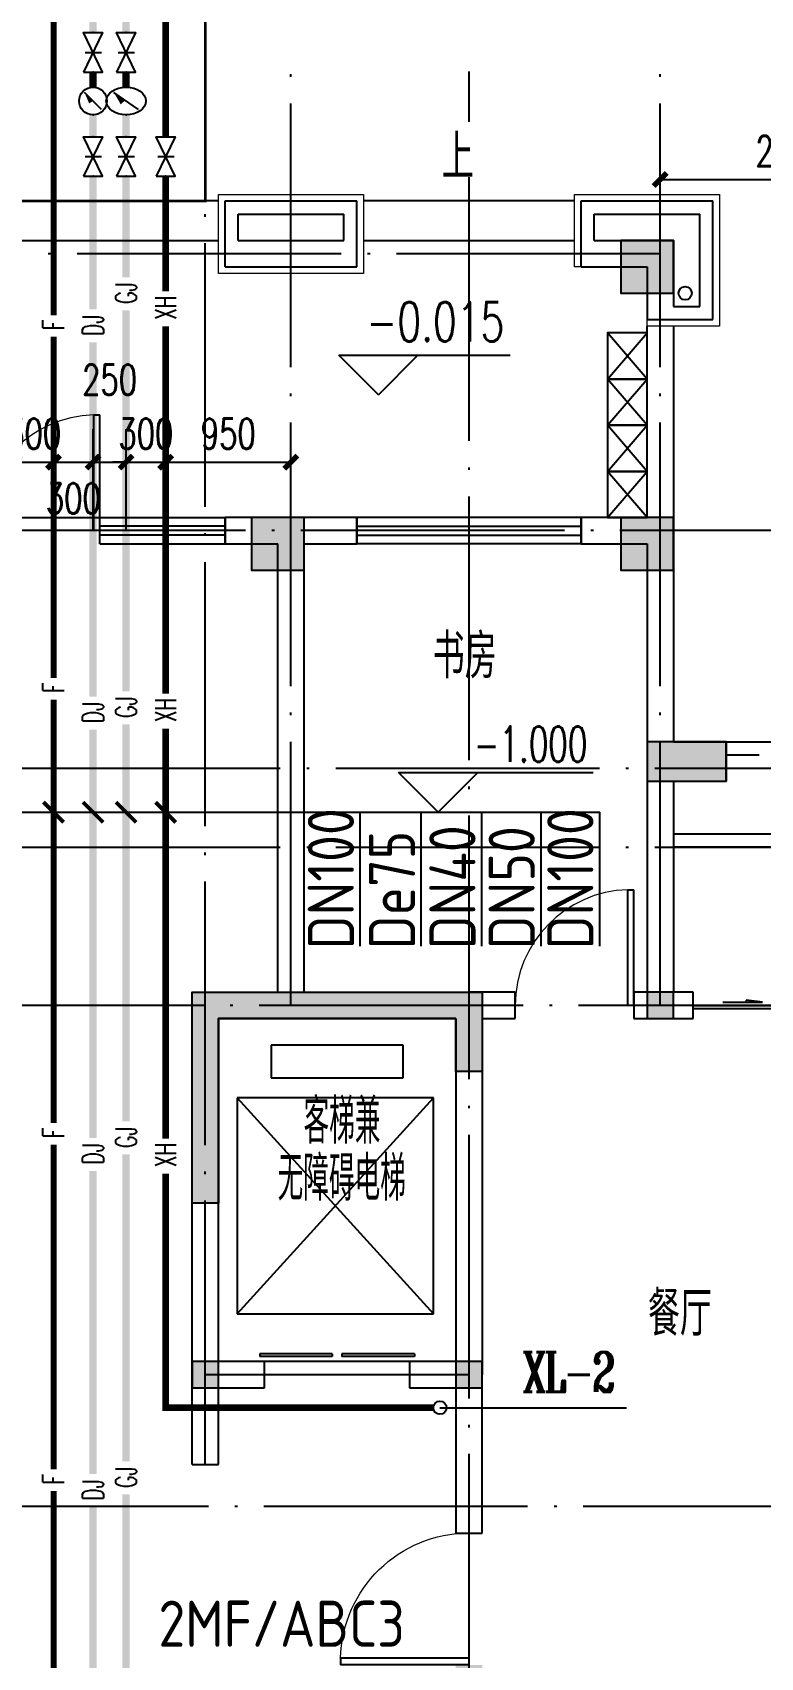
# Model space of a CAD drawing. Extents: x -287580 to -53108, y -522338 to -82629.
# Drawn here: x -242368 to -236849, y -339459 to -327138 of the extents above; entities that cross this region are included whole.
import ezdxf

# ---------------------------------------------------------------- set-up
doc = ezdxf.new("R2010")
doc.units = 0
doc.header["$LTSCALE"] = 1000
doc.header["$MEASUREMENT"] = 0
doc.linetypes.add('DASH', pattern=[0.35, 0.25, -0.1])
doc.linetypes.add('DOTE', pattern=[2.42, 2, -0.2, 0.02, -0.2])
for name, color, linetype in [('AXIS', 3, 'Continuous'), ('DIM_ELEV', 3, 'Continuous'), ('DIM_SYMB', 99, 'Continuous'), ('DIM_消防', 3, 'Continuous'), ('DOTE', 99, 'Continuous'), ('J家具', 42, 'Continuous'), ('kan', 146, 'Continuous'), ('PIPE-废水', 31, 'Continuous'), ('PIPE-消防', 1, 'Continuous'), ('PIPE-给水', 3, 'Continuous'), ('PUB_TEXT', 7, 'Continuous'), ('RAIL', 163, 'Continuous'), ('STAIR', 99, 'Continuous'), ('TEXT_废水', 4, 'Continuous'), ('TEXT_消防', 4, 'Continuous'), ('TEXT_给水', 4, 'Continuous'), ('TWT_DIM', 3, 'Continuous'), ('TWT_ELEV', 3, 'Continuous'), ('TWT_TEXT', 7, 'Continuous'), ('VALVE_给水', 7, 'Continuous'), ('VPIPE-消防', 1, 'Continuous'), ('WALL', 9, 'Continuous'), ('WINDOW', 99, 'Continuous'), ('填充', 8, 'Continuous'), ('给排水标注', 4, 'Continuous'), ('表格', 157, 'Continuous')]:
    doc.layers.add(name, color=color, linetype=linetype)
doc.layers.add('投影线', color=150, linetype='Continuous', lineweight=18)
doc.styles.add('_TCH_DIM', font='SIMPLEX', dxfattribs={"bigfont": 'GBCBIG'})
doc.styles.add('_TCH_DIM_T3', font='SIMPLEX', dxfattribs={"width": 0.705882, "bigfont": 'GBCBIG'})
doc.styles.add('_TWT_DIM_ELE', font='SIMPLEX', dxfattribs={"width": 0.8, "height": 2.7, "bigfont": 'HZTXT'})
doc.styles.add('_TWT_PIPETEXT', font='SIMPLEX', dxfattribs={"width": 0.8, "height": 1.6, "bigfont": 'HZTXT'})
doc.styles.add('_TWT_SERIAL', font='COMPLEX', dxfattribs={"width": 0.8, "height": 3, "bigfont": 'HZTXT'})
doc.styles.add('hnurban', font='gbenor.shx', dxfattribs={"width": 0.8, "bigfont": 'gbcbig.shx'})
doc.styles.get("Standard").update_dxf_attribs({"font": 'gbenor.shx', "bigfont": 'gbcbig.shx'})
doc.dimstyles.new('_TCH_ARCH&&100', dxfattribs={"dimtxt": 297.5, "dimasz": 100, "dimexe": 250, "dimexo": 300, "dimgap": 100, "dimtad": 1, "dimdec": 0, "dimzin": 0, "dimdsep": 46, "dimtxsty": '_TCH_DIM_T3', "dimblk": 'ARCHTICK', "dimcen": 0.09, "dimclrt": 7, "dimazin": 2, "dimtfac": 1, "dimtdec": 0, "dimtix": 1, "dimtmove": 2, "dimatfit": 3, "dimfxl": 0, "dimtolj": 1, "dimtzin": 0, "dimarcsym": 0})
doc.dimstyles.new('_TWT_ARCH&&100', dxfattribs={"dimtxt": 229.5, "dimasz": 100, "dimexe": 250, "dimexo": 300, "dimgap": 100, "dimtad": 1, "dimdec": 0, "dimzin": 0, "dimdsep": 46, "dimtxsty": '_TCH_DIM_T3', "dimblk": 'ARCHTICK', "dimcen": 0.09, "dimclrd": 4, "dimclre": 4, "dimclrt": 4, "dimazin": 2, "dimtfac": 1, "dimtdec": 0, "dimtix": 1, "dimtmove": 2, "dimatfit": 3, "dimfxl": 0, "dimtolj": 1, "dimtzin": 0, "dimarcsym": 0})

# ---------------------------------------------------------------- blocks, each defined once
blk = doc.blocks.new('afdafdfdaf')
at = {"color": 4}
for points in [[(487333, 21789), (487033, 21439)], [(487033, 21789), (487333, 21439)]]:
    blk.add_lwpolyline(points, dxfattribs=at)
blk.add_lwpolyline([(487333, 21789), (487033, 21789), (487033, 21439), (487333, 21439)], close=True, dxfattribs=at)
blk = doc.blocks.new('A$C38123D1C')
at = {"layer": '填充'}
for points in [[(10700, 14500), (11300, 14500), (11300, 14200), (10700, 14200)], [(11100, 12600), (11300, 12600), (11300, 12400), (11100, 12400)], [(12550, 9800), (12750, 9800), (12750, 9600), (12550, 9600)], [(14550, 9800), (14750, 9800), (14750, 9600), (14550, 9600)]]:
    blk.add_hatch(color=256, dxfattribs=at).paths.add_polyline_path(points)
at = {"color": 6}
for points in [[(10700, 14500), (11300, 14500), (11300, 14200), (10700, 14200)], [(11100, 12600), (11300, 12600), (11300, 12400), (11100, 12400)], [(12550, 9800), (12750, 9800), (12750, 9600), (12550, 9600)], [(14550, 9800), (14750, 9800), (14750, 9600), (14550, 9600)]]:
    blk.add_lwpolyline(points, close=True, dxfattribs=at)
blk = doc.blocks.new('A$C21740D1F')
at = {"layer": '填充'}
h = blk.add_hatch(color=256, dxfattribs=at)
h.dxf.hatch_style = 1
h.paths.add_polyline_path([(48600, 16200), (48600, 15800), (49000, 15800), (49000, 16200)])
h.paths.add_polyline_path([(41200, 16200), (41200, 15800), (41600, 15800), (41600, 16200)])
h.paths.add_polyline_path([(18900, 15800), (18900, 16200), (18500, 16200), (18500, 15800)])
h.paths.add_polyline_path([(11500, 15800), (11500, 16200), (11100, 16200), (11100, 15800)])
h.paths.add_polyline_path([(57500, 3700), (57500, 3300), (57900, 3300), (57900, 3700)])
h.paths.add_polyline_path([(48600, 14100), (48600, 13700), (49000, 13700), (49000, 14100)])
h.paths.add_polyline_path([(44000, 14100), (44000, 13700), (44400, 13700), (44400, 14100)])
h.paths.add_polyline_path([(41200, 14100), (41200, 13700), (41600, 13700), (41600, 14100)])
h.paths.add_polyline_path([(32300, 3700), (32300, 3300), (32700, 3300), (32700, 3700)])
h.paths.add_polyline_path([(27800, 3300), (27800, 3700), (27400, 3700), (27400, 3300)])
h.paths.add_polyline_path([(18900, 13700), (18900, 14100), (18500, 14100), (18500, 13700)])
h.paths.add_polyline_path([(16100, 13700), (16100, 14100), (15700, 14100), (15700, 13700)])
h.paths.add_polyline_path([(11500, 13700), (11500, 14100), (11100, 14100), (11100, 13700)])
h.paths.add_polyline_path([(2600, 3300), (2600, 3700), (2200, 3700), (2200, 3300)])
h.paths.add_polyline_path([(47550, 10300), (47550, 8200), (47350, 8200), (47350, 10500), (47900, 10500), (47900, 10300)])
h.paths.add_polyline_path([(12750, 10500), (12750, 8200), (12550, 8200), (12550, 10300), (12200, 10300), (12200, 10500)])
h.paths.add_polyline_path([(7800, 0), (7300, 0), (7300, 2500), (7500, 2500), (7500, 200), (7800, 200)])
h.paths.add_polyline_path([(22700, 0), (22200, 0), (22200, 200), (22500, 200), (22500, 2500), (22700, 2500)])
h.paths.add_polyline_path([(37900, 0), (37400, 0), (37400, 2500), (37600, 2500), (37600, 200), (37900, 200)])
h.paths.add_polyline_path([(52800, 0), (52300, 0), (52300, 200), (52600, 200), (52600, 2500), (52800, 2500)])
h.paths.add_polyline_path([(56200, 0), (55550, 0), (55550, 200), (56000, 200), (56000, 2100), (56200, 2100)])
h.paths.add_polyline_path([(34650, 0), (34000, 0), (34000, 2100), (34200, 2100), (34200, 200), (34650, 200)])
h.paths.add_polyline_path([(26100, 0), (25450, 0), (25450, 200), (25900, 200), (25900, 2100), (26100, 2100)])
h.paths.add_polyline_path([(4550, 0), (3900, 0), (3900, 2100), (4100, 2100), (4100, 200), (4550, 200)])
h.paths.add_polyline_path([(500, 6500), (200, 6500), (200, 5000), (0, 5000), (0, 6700), (500, 6700)])
h.paths.add_polyline_path([(59900, 6500), (59600, 6500), (59600, 6700), (60100, 6700), (60100, 5000), (59900, 5000)])
h.paths.add_polyline_path([(60100, 1695), (60100, 0), (59400, 0), (59400, 200), (59900, 200), (59900, 1695)])
h.paths.add_polyline_path([(52800, 9800), (52800, 6700), (53350, 6700), (53350, 6500), (52600, 6500), (52600, 9800), (52600, 10300), (52300, 10300), (52300, 10500), (52800, 10500), (52800, 10000), (53150, 10000), (53150, 9800)])
h.paths.add_polyline_path([(37600, 10300), (37600, 9800), (37600, 6500), (36850, 6500), (36850, 6700), (37400, 6700), (37400, 9800), (37050, 9800), (37050, 10000), (37400, 10000), (37400, 10500), (37900, 10500), (37900, 10300)])
h.paths.add_polyline_path([(22700, 10500), (22700, 10000), (23050, 10000), (23050, 9800), (22700, 9800), (22700, 6700), (23250, 6700), (23250, 6500), (22500, 6500), (22500, 9800), (22500, 10300), (22200, 10300), (22200, 10500)])
h.paths.add_polyline_path([(7500, 9800), (7500, 6500), (6750, 6500), (6750, 6700), (7300, 6700), (7300, 9800), (6950, 9800), (6950, 10000), (7300, 10000), (7300, 10500), (7800, 10500), (7800, 10300), (7500, 10300)])
h.paths.add_polyline_path([(17250, 10300), (15450, 10300), (15450, 8900), (15250, 8900), (15250, 10500), (17450, 10500), (17450, 9900), (17250, 9900)])
h.paths.add_polyline_path([(42850, 10300), (42850, 9900), (42650, 9900), (42650, 10500), (44850, 10500), (44850, 8900), (44650, 8900), (44650, 10300)])
h.paths.add_polyline_path([(30000, 1800), (30000, 0), (29500, 0), (29500, 200), (29800, 200), (29800, 1800)])
h.paths.add_polyline_path([(30700, 6500), (30300, 6500), (30300, 4900), (30100, 4900), (30100, 6700), (30700, 6700)])
h.paths.add_polyline_path([(29800, 6500), (29400, 6500), (29400, 6700), (30000, 6700), (30000, 4900), (29800, 4900)])
h.paths.add_polyline_path([(30600, 0), (30100, 0), (30100, 1800), (30300, 1800), (30300, 200), (30600, 200)])
h.paths.add_polyline_path([(42100, 1900), (42100, 1000), (42600, 1000), (42600, 800), (42100, 800), (42100, 0), (41500, 0), (41500, 200), (41900, 200), (41900, 1000), (41900, 1900)])
h.paths.add_polyline_path([(48300, 1900), (48300, 1000), (48300, 200), (48700, 200), (48700, 0), (48100, 0), (48100, 800), (47600, 800), (47600, 1000), (48100, 1000), (48100, 1900)])
h.paths.add_polyline_path([(42850, 5400), (42850, 5100), (43500, 5100), (43500, 4100), (43300, 4100), (43300, 4900), (42650, 4900), (42100, 4900), (42100, 4800), (41900, 4800), (41900, 5100), (42650, 5100), (42650, 5400)])
h.paths.add_polyline_path([(47550, 5400), (47550, 5100), (48300, 5100), (48300, 4800), (48100, 4800), (48100, 4900), (47550, 4900), (46900, 4900), (46900, 4100), (46700, 4100), (46700, 5100), (47350, 5100), (47350, 5400)])
h.paths.add_polyline_path([(32950, 9800), (32500, 9800), (32500, 6700), (32900, 6700), (32900, 6500), (32300, 6500), (32300, 10000), (32950, 10000)])
h.paths.add_polyline_path([(57900, 10000), (57900, 6500), (57300, 6500), (57300, 6700), (57700, 6700), (57700, 9800), (57250, 9800), (57250, 10000)])
h.paths.add_polyline_path([(700, 0), (0, 0), (0, 1695), (200, 1695), (200, 200), (700, 200)])
h.paths.add_polyline_path([(18200, 1900), (18200, 1000), (18200, 200), (18600, 200), (18600, 0), (18000, 0), (18000, 800), (17500, 800), (17500, 1000), (18000, 1000), (18000, 1900)])
h.paths.add_polyline_path([(12000, 1900), (12000, 1000), (12500, 1000), (12500, 800), (12000, 800), (12000, 0), (11400, 0), (11400, 200), (11800, 200), (11800, 1000), (11800, 1900)])
h.paths.add_polyline_path([(17450, 5400), (17450, 5100), (18200, 5100), (18200, 4800), (18000, 4800), (18000, 4900), (17450, 4900), (16800, 4900), (16800, 4100), (16600, 4100), (16600, 5100), (17250, 5100), (17250, 5400)])
h.paths.add_polyline_path([(12750, 5400), (12750, 5100), (13400, 5100), (13400, 4100), (13200, 4100), (13200, 4900), (12550, 4900), (12000, 4900), (12000, 4800), (11800, 4800), (11800, 5100), (12550, 5100), (12550, 5400)])
h.paths.add_polyline_path([(27600, 9800), (27150, 9800), (27150, 10000), (27800, 10000), (27800, 6500), (27200, 6500), (27200, 6700), (27600, 6700)])
h.paths.add_polyline_path([(2400, 9800), (2400, 6700), (2800, 6700), (2800, 6500), (2200, 6500), (2200, 10000), (2850, 10000), (2850, 9800)])
at = {"color": 3}
for points in [[(18900, 15800), (18900, 16200), (18500, 16200), (18500, 15800)], [(16100, 13700), (16100, 14100), (15700, 14100), (15700, 13700)], [(18900, 13700), (18900, 14100), (18500, 14100), (18500, 13700)], [(17250, 10300), (15450, 10300), (15450, 8900), (15250, 8900), (15250, 10500), (17450, 10500), (17450, 9900), (17250, 9900)]]:
    blk.add_lwpolyline(points, close=True, dxfattribs=at)
blk = doc.blocks.new('_ArchTick')
at = {"color": 0, "linetype": 'ByBlock', "const_width": 0.4}
blk.add_lwpolyline([(-0.5, -0.5), (0.5, 0.5)], dxfattribs=at)
blk = doc.blocks.new('*D612')
at = {"layer": 'AXIS', "color": 0, "lineweight": -2}
for p, q in [((-256409, -327035), (-256409, -324659)), ((-196309, -327035), (-196309, -324659)), ((-256409, -324909), (-196309, -324909))]:
    blk.add_line(p, q, dxfattribs=at)
at = {"layer": 'Defpoints', "color": 0}
for p in [(-196309, -324909), (-256409, -327335), (-196309, -327335)]:
    blk.add_point(p, dxfattribs=at)
at = {"layer": 'AXIS', "color": 0, "lineweight": -2, "xscale": 100, "yscale": 100, "zscale": 100, "rotation": 180}
blk.add_blockref('_ArchTick', (-256409, -324909), dxfattribs=at)
at = {"layer": 'AXIS', "color": 0, "lineweight": -2, "xscale": 100, "yscale": 100, "zscale": 100}
blk.add_blockref('_ArchTick', (-196309, -324909), dxfattribs=at)
at = {"layer": 'AXIS', "color": 7, "insert": (-226359, -324661), "char_height": 297.5, "attachment_point": 5, "style": '_TCH_DIM_T3'}
blk.add_mtext('\\A1;60100', dxfattribs=at)
blk = doc.blocks.new('*D818')
at = {"layer": 'Defpoints', "color": 0}
for p in [(-235609, -328253), (-237609, -329075), (-235609, -329075)]:
    blk.add_point(p, dxfattribs=at)
at = {"layer": 'TWT_DIM', "color": 4, "lineweight": -2}
for p, q in [((-237609, -328775), (-237609, -328003)), ((-235609, -328775), (-235609, -328003)), ((-237609, -328253), (-235609, -328253))]:
    blk.add_line(p, q, dxfattribs=at)
at = {"layer": 'TWT_DIM', "color": 4, "lineweight": -2, "xscale": 100, "yscale": 100, "zscale": 100, "rotation": 180}
blk.add_blockref('_ArchTick', (-237609, -328253), dxfattribs=at)
at = {"layer": 'TWT_DIM', "color": 4, "lineweight": -2, "xscale": 100, "yscale": 100, "zscale": 100}
blk.add_blockref('_ArchTick', (-235609, -328253), dxfattribs=at)
at = {"layer": 'TWT_DIM', "color": 4, "insert": (-236609, -328038), "char_height": 229.5, "attachment_point": 5, "style": '_TCH_DIM_T3'}
blk.add_mtext('\\A1;2000', dxfattribs=at)
blk = doc.blocks.new('*D850')
at = {"layer": 'Defpoints', "color": 0}
for p in [(-240409, -330396), (-241359, -331210), (-240409, -331210)]:
    blk.add_point(p, dxfattribs=at)
at = {"layer": 'TWT_DIM', "color": 4, "lineweight": -2}
for p, q in [((-241359, -330910), (-241359, -330146)), ((-240409, -330910), (-240409, -330146)), ((-241359, -330396), (-240409, -330396))]:
    blk.add_line(p, q, dxfattribs=at)
at = {"layer": 'TWT_DIM', "color": 4, "lineweight": -2, "xscale": 100, "yscale": 100, "zscale": 100, "rotation": 180}
blk.add_blockref('_ArchTick', (-241359, -330396), dxfattribs=at)
at = {"layer": 'TWT_DIM', "color": 4, "lineweight": -2, "xscale": 100, "yscale": 100, "zscale": 100}
blk.add_blockref('_ArchTick', (-240409, -330396), dxfattribs=at)
at = {"layer": 'TWT_DIM', "color": 4, "insert": (-240884, -330181), "char_height": 229.5, "attachment_point": 5, "style": '_TCH_DIM_T3'}
blk.add_mtext('\\A1;950', dxfattribs=at)
blk = doc.blocks.new('*D851')
at = {"layer": 'Defpoints', "color": 0}
for p in [(-241359, -330396), (-241659, -331210), (-241359, -331210)]:
    blk.add_point(p, dxfattribs=at)
at = {"layer": 'TWT_DIM', "color": 4, "lineweight": -2}
for p, q in [((-241659, -330910), (-241659, -330146)), ((-241359, -330910), (-241359, -330146)), ((-241659, -330396), (-241759, -330396)), ((-241659, -330396), (-241359, -330396)), ((-241359, -330396), (-241259, -330396))]:
    blk.add_line(p, q, dxfattribs=at)
at = {"layer": 'TWT_DIM', "color": 4, "lineweight": -2, "xscale": 100, "yscale": 100, "zscale": 100}
blk.add_blockref('_ArchTick', (-241659, -330396), dxfattribs=at)
at = {"layer": 'TWT_DIM', "color": 4, "lineweight": -2, "xscale": 100, "yscale": 100, "zscale": 100, "rotation": 180}
blk.add_blockref('_ArchTick', (-241359, -330396), dxfattribs=at)
at = {"layer": 'TWT_DIM', "color": 4, "insert": (-241509, -330181), "char_height": 229.5, "attachment_point": 5, "style": '_TCH_DIM_T3'}
blk.add_mtext('\\A1;300', dxfattribs=at)
blk = doc.blocks.new('*D852')
at = {"layer": 'Defpoints', "color": 0}
for p in [(-241659, -330396), (-241909, -331210), (-241659, -331210)]:
    blk.add_point(p, dxfattribs=at)
at = {"layer": 'TWT_DIM', "color": 4, "lineweight": -2}
for p, q in [((-241909, -330910), (-241909, -330146)), ((-241659, -330910), (-241659, -330146)), ((-241909, -330396), (-241659, -330396))]:
    blk.add_line(p, q, dxfattribs=at)
at = {"layer": 'TWT_DIM', "color": 4, "lineweight": -2, "xscale": 100, "yscale": 100, "zscale": 100, "rotation": 180}
blk.add_blockref('_ArchTick', (-241909, -330396), dxfattribs=at)
at = {"layer": 'TWT_DIM', "color": 4, "lineweight": -2, "xscale": 100, "yscale": 100, "zscale": 100}
blk.add_blockref('_ArchTick', (-241659, -330396), dxfattribs=at)
at = {"layer": 'TWT_DIM', "color": 4, "insert": (-241784, -329771), "char_height": 229.5, "attachment_point": 5, "style": '_TCH_DIM_T3'}
blk.add_mtext('\\A1;250', dxfattribs=at)
blk = doc.blocks.new('*D853')
at = {"layer": 'Defpoints', "color": 0}
for p in [(-241909, -330396), (-242209, -331210), (-241909, -331210)]:
    blk.add_point(p, dxfattribs=at)
at = {"layer": 'TWT_DIM', "color": 4, "lineweight": -2}
for p, q in [((-242209, -330910), (-242209, -330146)), ((-241909, -330910), (-241909, -330146)), ((-242209, -330396), (-241909, -330396))]:
    blk.add_line(p, q, dxfattribs=at)
at = {"layer": 'TWT_DIM', "color": 4, "lineweight": -2, "xscale": 100, "yscale": 100, "zscale": 100, "rotation": 180}
blk.add_blockref('_ArchTick', (-242209, -330396), dxfattribs=at)
at = {"layer": 'TWT_DIM', "color": 4, "lineweight": -2, "xscale": 100, "yscale": 100, "zscale": 100}
blk.add_blockref('_ArchTick', (-241909, -330396), dxfattribs=at)
at = {"layer": 'TWT_DIM', "color": 4, "insert": (-242059, -330671), "char_height": 229.5, "attachment_point": 5, "style": '_TCH_DIM_T3'}
blk.add_mtext('\\A1;300', dxfattribs=at)
blk = doc.blocks.new('*D854')
at = {"layer": 'Defpoints', "color": 0}
for p in [(-242209, -330396), (-242509, -331210), (-242209, -331210)]:
    blk.add_point(p, dxfattribs=at)
at = {"layer": 'TWT_DIM', "color": 4, "lineweight": -2}
for p, q in [((-242509, -330910), (-242509, -330146)), ((-242209, -330910), (-242209, -330146)), ((-242509, -330396), (-242609, -330396)), ((-242509, -330396), (-242209, -330396)), ((-242209, -330396), (-242109, -330396))]:
    blk.add_line(p, q, dxfattribs=at)
at = {"layer": 'TWT_DIM', "color": 4, "lineweight": -2, "xscale": 100, "yscale": 100, "zscale": 100}
blk.add_blockref('_ArchTick', (-242509, -330396), dxfattribs=at)
at = {"layer": 'TWT_DIM', "color": 4, "lineweight": -2, "xscale": 100, "yscale": 100, "zscale": 100, "rotation": 180}
blk.add_blockref('_ArchTick', (-242209, -330396), dxfattribs=at)
at = {"layer": 'TWT_DIM', "color": 4, "insert": (-242359, -330181), "char_height": 229.5, "attachment_point": 5, "style": '_TCH_DIM_T3'}
blk.add_mtext('\\A1;300', dxfattribs=at)
blk = doc.blocks.new('$VALVE$00000296')
for points in [[(-125, 72), (-125, -72), (125, 72), (125, -72), (-125, 72)], [(0, 60), (0, -64)]]:
    blk.add_lwpolyline(points)
for p in [(-125, 0), (125, 0)]:
    blk.add_point(p)
blk = doc.blocks.new('$DorLib2D$00000001')
for p, q in [((0.45, 0.975), (0.5, 0.975)), ((0.45, 0), (0.45, 0.975)), ((0.5, 0), (0.5, 0.975)), ((0.5, 0), (0.45, 0))]:
    blk.add_line(p, q)
at = {"lineweight": 13}
blk.add_arc((0.475, 0), 0.975, 91.4693, 180, dxfattribs=at)
blk = doc.blocks.new('$DorLib2D$00000127')
at = {"color": 0, "linetype": 'Continuous'}
for p, q in [((-0.033, 0.795), (-0.533, 0.795)), ((-0.533, 0.795), (-0.533, 0.69)), ((-0.033, 0.795), (-0.033, 0.69)), ((0.033, 0.795), (0.033, 0.69)), ((0.533, 0.795), (0.033, 0.795)), ((0.533, 0.795), (0.533, 0.69)), ((-0.033, 0.69), (-0.533, 0.69)), ((0.533, 0.69), (0.033, 0.69)), ((0.5, 0.5), (-0.5, 0.5))]:
    blk.add_line(p, q, dxfattribs=at)
blk = doc.blocks.new('$DorLib2D$00000131')
at = {"color": 0, "linetype": 'Continuous'}
for p, q in [((0.15, 0.125), (0.2319, 0.1973)), ((0.2319, 0.1973), (0.2319, 0.125)), ((-0.5, 0.125), (-0.5, 0)), ((0.0192, 0.125), (-0.5, 0.125)), ((0.0192, 0), (0.0192, 0.125)), ((0.35, 0.125), (0.15, 0.125)), ((-0.5, 0), (0.0192, 0)), ((-0.024, 0), (0.5, 0)), ((-0.024, -0.125), (-0.024, 0)), ((0.5, 0), (0.5, -0.125)), ((-0.35, -0.125), (-0.15, -0.125)), ((-0.2319, -0.1973), (-0.2319, -0.125)), ((-0.15, -0.125), (-0.2319, -0.1973)), ((0.5, -0.125), (-0.024, -0.125))]:
    blk.add_line(p, q, dxfattribs=at)
blk = doc.blocks.new('$DorLib2D$00000002')
for p, q in [((-0.5, 0), (-0.5, 0.4875)), ((-0.475, 0.4875), (-0.5, 0.4875)), ((-0.475, 0), (-0.475, 0.4875)), ((0.475, 0), (0.475, 0.4875)), ((0.475, 0.4875), (0.5, 0.4875)), ((0.5, 0), (0.5, 0.4875)), ((-0.5, 0), (-0.475, 0)), ((0.5, 0), (0.475, 0))]:
    blk.add_line(p, q)
at = {"lineweight": 13}
for centre, start, end in [((-0.4875, 0), 0, 88.53072), ((0.4875, 0), 91.46928, 180)]:
    blk.add_arc(centre, 0.4875, start, end, dxfattribs=at)
blk = doc.blocks.new('$TCHSYS$WIN2D')
for p, q in [((-0.5, 0.5), (0.5, 0.5)), ((-0.5, 0.5), (-0.5, -0.5)), ((0.5, 0.5), (0.5, -0.5)), ((0.5, 0.167), (-0.5, 0.167)), ((0.5, -0.167), (-0.5, -0.167)), ((-0.5, -0.5), (0.5, -0.5))]:
    blk.add_line(p, q)
blk = doc.blocks.new('$WINLIB2D$00000001')
at = {"color": 0}
for points in [[(-0.5, 0.5), (-0.5, -0.5)], [(-0.5, 0.5), (0.5, 0.5)], [(0.5, -0.5), (0.5, 0.5)], [(0.5, 0.1667), (-0.5, 0.1667)], [(0.5, -0.1667), (-0.5, -0.1667)], [(-0.5, -0.5), (0.5, -0.5)]]:
    blk.add_lwpolyline(points, dxfattribs=at)
blk = doc.blocks.new('$VALVE$00000742')
blk.add_line((-93, -93), (93, 93))
blk.add_lwpolyline([(93, 93, 0, 50, 0), (-13, 22, 50, 50, 0)], format="xyseb")
blk.add_circle((0, 0), 150)
for p in [(-150, 0), (150, 0)]:
    blk.add_point(p)

msp = doc.modelspace()

# ---------------------------------------------------------------- hatches: boundary and pattern name
at = {"layer": 'PIPE-消防'}
for points in [[(-241358.8, -337565.6), (-241358.8, -337590.6), (-241383.8, -337590.6)], [(-241358.8, -337565.6), (-241383.8, -337565.6), (-241383.8, -337590.6)]]:
    msp.add_hatch(color=256, dxfattribs=at).paths.add_polyline_path(points)

# ---------------------------------------------------------------- linework, layer by layer
at = {"color": 99}
msp.add_circle((-237419.3, -329115.6), 50, dxfattribs=at)
at = {"layer": 'DIM_ELEV'}
for p, q in [((-239745.7, -329885.2), (-240045.7, -329585.2)), ((-240045.7, -329585.2), (-238745.7, -329585.2)), ((-239745.7, -329885.2), (-239445.7, -329585.2))]:
    msp.add_line(p, q, dxfattribs=at)
at = {"layer": 'DIM_SYMB'}
msp.add_lwpolyline([(-239161.3, -328355.3, 0, 0, 0), (-239161.3, -328565.6, 80, 0, 0), (-239161.3, -328865.6, 0, 0, 0)], format="xyseb", dxfattribs=at)
at = {"layer": 'DIM_消防'}
for p, q in [((-239278.8, -337565.6), (-238752, -337565.6)), ((-239278.8, -337565.6), (-238752, -337565.6)), ((-238752, -337565.6), (-237880.7, -337565.6)), ((-238752, -337565.6), (-237864.2, -337565.6))]:
    msp.add_line(p, q, dxfattribs=at)
at = {"layer": 'DOTE', "linetype": 'DOTE'}
for p, q in [((-241058.8, -337995.6), (-241058.8, -327434.6)), ((-240408.8, -334515.6), (-240408.8, -327434.6)), ((-239058.8, -339915.6), (-239058.8, -327434.6)), ((-237608.8, -334515.6), (-237608.8, -327434.6)), ((-237608.8, -328815.6), (-245208.8, -328815.6)), ((-194774.4, -330915.6), (-257009.5, -330915.6)), ((-257009.5, -332715.6), (-195054, -332715.6)), ((-257009.5, -333315.6), (-195054, -333315.6)), ((-233808.8, -334515.6), (-249008.8, -334515.6)), ((-239058.8, -337315.6), (-241058.8, -337315.6)), ((-195054, -338315.6), (-257009.5, -338315.6))]:
    msp.add_line(p, q, dxfattribs=at)
at = {"layer": 'kan'}
for p, q in [((-237108.8, -332515.6), (-234308.8, -332515.6)), ((-237108.8, -332715.6), (-234308.8, -332715.6))]:
    msp.add_line(p, q, dxfattribs=at)
at = {"layer": 'kan', "linetype": 'DASH'}
msp.add_line((-237108.8, -332615.6), (-234308.8, -332615.6), dxfattribs=at)
at = {"layer": 'kan', "color": 124}
for p, q in [((-234208.8, -333215.6), (-237508.8, -333215.6)), ((-233908.8, -333315.6), (-237508.8, -333315.6))]:
    msp.add_line(p, q, dxfattribs=at)
at = {"layer": 'PIPE-废水', "linetype": 'DASH', "const_width": 45}
for points in [[(-242208.8, -329281.8), (-242208.8, -326249)], [(-242208.8, -332032.8), (-242208.8, -329445.2)], [(-242208.8, -335407.3), (-242208.8, -332196.2)], [(-242208.8, -338033.8), (-242208.8, -335570.7)], [(-242208.8, -340070.1), (-242208.8, -338197.2)]]:
    msp.add_lwpolyline(points, dxfattribs=at)
at = {"layer": 'PIPE-消防', "const_width": 50}
for points in [[(-241358.8, -327928.5), (-241358.8, -326249)], [(-241358.8, -329100.1), (-241358.8, -328228.5)], [(-241358.8, -332150.6), (-241358.8, -329365.9)], [(-241358.8, -335524.6), (-241358.8, -332416.4)], [(-241358.8, -337565.6), (-241358.8, -335790.4)], [(-239328.8, -337565.6), (-241358.8, -337565.6)]]:
    msp.add_lwpolyline(points, dxfattribs=at)
at = {"layer": 'PIPE-给水', "const_width": 55}
for points in [[(-241909.1, -327139.5), (-241909.1, -326249)], [(-241909.1, -327552.5), (-241909.1, -327439.5)], [(-241909.1, -327928.5), (-241909.1, -327762.5)], [(-241909.1, -329237.4), (-241909.1, -328228.5)], [(-241909.1, -332173.4), (-241909.1, -329488.6)], [(-241909.1, -335519.4), (-241909.1, -332424.6)], [(-241909.1, -338068.4), (-241909.1, -335770.6)], [(-241909.1, -340465.8), (-241909.1, -338319.6)]]:
    msp.add_lwpolyline(points, dxfattribs=at)
at = {"layer": 'PIPE-给水', "color": 2, "const_width": 55}
for points in [[(-241658.9, -327139.5), (-241658.9, -326249)], [(-241658.9, -327552.5), (-241658.9, -327439.5)], [(-241658.9, -327928.5), (-241658.9, -327762.5)], [(-241658.9, -328993.9), (-241658.9, -328228.5)], [(-241658.9, -332132.9), (-241658.9, -329245.1)], [(-241658.9, -335393.9), (-241658.9, -332384.1)], [(-241658.9, -337971.4), (-241658.9, -335645.1)], [(-241658.9, -340085.6), (-241658.9, -338222.6)]]:
    msp.add_lwpolyline(points, dxfattribs=at)
at = {"layer": 'RAIL', "color": 99}
for p, q in [((-240958.8, -328415.6), (-244558.8, -328415.6)), ((-238258.8, -328415.6), (-239858.8, -328415.6)), ((-244558.8, -328715.6), (-240958.8, -328715.6)), ((-239858.8, -328715.6), (-238258.8, -328715.6))]:
    msp.add_line(p, q, dxfattribs=at)
for points in [[(-237708.8, -330815.6), (-237708.8, -329365.6)], [(-237508.8, -329365.6), (-237508.8, -330815.6)]]:
    msp.add_lwpolyline(points, dxfattribs=at)
at = {"layer": 'STAIR', "color": 197}
for p, q in [((-240558.8, -334815.6, 76423.5), (-240558.8, -335065.6, 76423.5)), ((-239558.8, -334815.6, 76423.5), (-240558.8, -334815.6, 76423.5)), ((-239558.8, -335065.6, 76423.5), (-239558.8, -334815.6, 76423.5)), ((-240558.8, -335065.6, 76423.5), (-239558.8, -335065.6, 76423.5)), ((-240817.7, -335215.6, 76423.5), (-240817.7, -336853.2, 76423.5)), ((-239329.2, -335215.6, 76423.5), (-240817.7, -335215.6, 76423.5)), ((-240817.7, -335215.6, 76423.5), (-239329.2, -336853.2, 76423.5)), ((-240817.7, -336853.2, 76423.5), (-239329.2, -335215.6, 76423.5)), ((-239329.2, -336853.2, 76423.5), (-239329.2, -335215.6, 76423.5)), ((-240817.7, -336853.2, 76423.5), (-239329.2, -336853.2, 76423.5))]:
    msp.add_line(p, q, dxfattribs=at)
at = {"layer": 'TWT_ELEV'}
for p, q in [((-239293, -333050.5), (-239593, -332750.5)), ((-239593, -332750.5), (-238118, -332750.5)), ((-239293, -333050.5), (-238993, -332750.5)), ((-239756, -333050.5), (-238993, -333050.5))]:
    msp.add_line(p, q, dxfattribs=at)
at = {"layer": 'VPIPE-消防'}
msp.add_circle((-239278.8, -337565.6), 50, dxfattribs=at)
at = {"layer": 'WALL'}
for p, q in [((-240908.8, -328415.6), (-239908.8, -328415.6)), ((-240908.8, -328915.6), (-240908.8, -328415.6)), ((-239908.8, -328915.6), (-239908.8, -328415.6)), ((-238208.8, -328915.6), (-238208.8, -328415.6)), ((-238208.8, -328415.6), (-237208.8, -328415.6)), ((-237208.8, -329315.6), (-237208.8, -328415.6)), ((-240808.8, -328515.6), (-240008.8, -328515.6)), ((-240808.8, -328715.6), (-240808.8, -328515.6)), ((-240008.8, -328715.6), (-240008.8, -328515.6)), ((-238108.8, -328715.6), (-238108.8, -328515.6)), ((-238108.8, -328515.6), (-237308.8, -328515.6)), ((-237308.8, -329215.6), (-237308.8, -328515.6)), ((-240808.8, -328715.6), (-240008.8, -328715.6)), ((-238108.8, -328715.6), (-237508.8, -328715.6)), ((-237508.8, -328715.6), (-237508.8, -329215.6)), ((-240908.8, -328915.6), (-239908.8, -328915.6)), ((-238208.8, -328915.6), (-237708.8, -328915.6)), ((-237708.8, -328915.6), (-237708.8, -329315.6)), ((-237508.8, -329215.6), (-237308.8, -329215.6)), ((-237708.8, -329315.6), (-237208.8, -329315.6)), ((-240408.8, -330815.6), (-240908.8, -330815.6)), ((-240908.8, -330815.6), (-240908.8, -331015.6)), ((-239908.8, -330815.6), (-240408.8, -330815.6)), ((-239908.8, -331015.6), (-239908.8, -330815.6)), ((-237508.8, -330815.6), (-238208.8, -330815.6)), ((-238208.8, -330815.6), (-238208.8, -331015.6)), ((-237508.8, -330815.6), (-237508.8, -332515.6)), ((-240908.8, -331015.6), (-240508.8, -331015.6)), ((-240508.8, -334415.6), (-240508.8, -331015.6)), ((-240308.8, -334415.6), (-240308.8, -331015.6)), ((-240308.8, -331015.6), (-239908.8, -331015.6)), ((-238208.8, -331015.6), (-237708.8, -331015.6)), ((-237708.8, -331015.6), (-237708.8, -332815.6)), ((-237508.8, -332515.6), (-237108.8, -332515.6)), ((-237108.8, -332515.6), (-237108.8, -332815.6)), ((-237708.8, -332815.6), (-237708.8, -334415.6)), ((-237508.8, -332815.6), (-237108.8, -332815.6)), ((-237508.8, -332815.6), (-237508.8, -334415.6)), ((-241158.8, -337315.6), (-241158.8, -334415.6)), ((-241158.8, -334415.6), (-240508.8, -334415.6)), ((-240308.8, -334415.6), (-239058.8, -334415.6)), ((-238708.8, -334415.6), (-239058.8, -334415.6)), ((-238708.8, -334615.6), (-238708.8, -334415.6)), ((-237708.8, -334415.6), (-237808.8, -334415.6)), ((-237808.8, -334415.6), (-237808.8, -334615.6)), ((-237358.8, -334415.6), (-237508.8, -334415.6)), ((-237358.8, -334615.6), (-237358.8, -334415.6)), ((-240958.8, -337215.6), (-240958.8, -334615.6)), ((-240958.8, -334615.6), (-240408.8, -334615.6)), ((-240408.8, -334615.6), (-239158.8, -334615.6)), ((-239158.8, -334615.6), (-239158.8, -337215.6)), ((-238958.8, -334615.6), (-238708.8, -334615.6)), ((-238958.8, -334615.6), (-238958.8, -337315.6)), ((-237808.8, -334615.6), (-237608.8, -334615.6)), ((-237608.8, -334615.6), (-237358.8, -334615.6)), ((-240608.8, -337215.6), (-240958.8, -337215.6)), ((-240608.8, -337415.6), (-240608.8, -337215.6)), ((-239158.8, -337215.6), (-239508.8, -337215.6)), ((-239508.8, -337215.6), (-239508.8, -337415.6)), ((-241158.8, -337995.6), (-241158.8, -337315.6)), ((-238958.8, -338515.6), (-238958.8, -337315.6)), ((-240958.8, -337995.6), (-240958.8, -337415.6)), ((-240958.8, -337415.6), (-240608.8, -337415.6)), ((-239508.8, -337415.6), (-239158.8, -337415.6)), ((-239158.8, -337415.6), (-239158.8, -338515.6)), ((-241158.8, -337995.6), (-240958.8, -337995.6)), ((-239158.8, -338515.6), (-238958.8, -338515.6))]:
    msp.add_line(p, q, dxfattribs=at)
at = {"layer": 'WINDOW'}
msp.add_line((-243658.8, -330815.6, 0), (-241858.8, -330815.6, 0), dxfattribs=at)
at = {"layer": '投影线', "linetype": 'Continuous', "elevation": 76500}
msp.add_lwpolyline([(-240958.8, -328365.6), (-239858.8, -328365.6), (-239858.8, -328965.6), (-240958.8, -328965.6)], close=True, dxfattribs=at)
msp.add_lwpolyline([(-238208.8, -328915.6), (-238258.8, -328915.6), (-238258.8, -328365.6), (-237160.6, -328365.6), (-237160.6, -329365.6), (-237708.8, -329365.6), (-237708.8, -329315.6)], dxfattribs=at)
at = {"layer": '给排水标注'}
msp.add_line((-242624.5, -333050.5), (-238068, -333050.5), dxfattribs=at)
at = {"layer": '给排水标注', "ltscale": 0.2}
for p, q in [((-239883.5, -334065.3), (-239883.5, -333050.5)), ((-239420.5, -334065.3), (-239420.5, -333050.5)), ((-238962, -334065.3), (-238962, -333050.5)), ((-238512.5, -334065.3), (-238512.5, -333050.5)), ((-238068, -334065.3), (-238068, -333050.5))]:
    msp.add_line(p, q, dxfattribs=at)
at = {"layer": '给排水标注', "color": 6, "linetype": 'DASH', "ltscale": 0.5, "const_width": 20}
msp.add_lwpolyline([(-242758.8, -328415.6), (-241058.8, -328415.6), (-241059.1, -327030), (-242759.1, -327030)], close=True, dxfattribs=at)
at = {"layer": '给排水标注', "const_width": 30}
for points in [[(-242285.4, -332973.9), (-242132.2, -333127.1)], [(-241985.7, -332973.9), (-241832.5, -333127.1)], [(-241735.5, -332973.9), (-241582.3, -333127.1)], [(-241435.4, -332973.9), (-241282.2, -333127.1)]]:
    msp.add_lwpolyline(points, dxfattribs=at)

# ---------------------------------------------------------------- block references
at = {"layer": 'J家具', "rotation": 180}
for p in [(249324.1, -307977), (249324.1, -308327), (249324.1, -308677), (249324.1, -309027)]:
    msp.add_blockref('afdafdfdaf', p, dxfattribs=at)
at = {"layer": 'VALVE_给水', "rotation": 90}
for name, p, xscale, zscale in [('$VALVE$00000296', (-241909.1, -327289.5), 1.2, 1.2), ('$VALVE$00000296', (-241658.9, -327289.5), 1.2, 1.2), ('$VALVE$00000742', (-241658.9, -327657.5), 0.7, 0.7), ('$VALVE$00000296', (-241909.1, -328078.5), 1.2, 1.2), ('$VALVE$00000296', (-241658.9, -328078.5), 1.2, 1.2), ('$VALVE$00000296', (-241358.8, -328078.5), 1.2, 1.2)]:
    msp.add_blockref(name, p, dxfattribs=dict(at, xscale=xscale, zscale=zscale))
at = {"layer": 'VALVE_给水', "xscale": 0.7, "yscale": 0.7, "zscale": 0.7, "rotation": 90}
msp.add_blockref('$VALVE$00000742', (-241909.1, -327657.5), dxfattribs=at)
at = {"layer": 'WINDOW'}
for name, p, xscale, yscale, zscale in [('$DorLib2D$00000002', (-242758.8, -330915.6), 1800, 1800, 1800), ('$TCHSYS$WIN2D', (-241383.8, -330915.6), 950, -200, 950), ('$WINLIB2D$00000001', (-239058.8, -330915.6), -1700, -200, -1700), ('$DorLib2D$00000127', (-240058.8, -337315.6), 1100, 200, 1100)]:
    msp.add_blockref(name, p, dxfattribs=dict(at, xscale=xscale, yscale=yscale, zscale=zscale))
for name, p, xscale, yscale, zscale, rotation in [('$DorLib2D$00000001', (-238258.8, -334515.6), 900, 900, 900, 9.793556534931904e-09), ('$DorLib2D$00000131', (-236608.8, -334515.6), 1500, -200, 1500, 9.79171650541548e-09), ('$DorLib2D$00000001', (-239058.8, -339015.6), 1000, -1000, 1000, 270)]:
    msp.add_blockref(name, p, dxfattribs=dict(at, xscale=xscale, yscale=yscale, zscale=zscale, rotation=rotation))
at = {"layer": '表格'}
msp.add_blockref('A$C21740D1F', (-256408.8, -344915.6), dxfattribs=at)
at = {"layer": '表格', "xscale": -1}
msp.add_blockref('A$C38123D1C', (-226408.8, -347015.6), dxfattribs=at)

# ---------------------------------------------------------------- texts
at = {"layer": 'DIM_消防', "color": 7, "style": '_TWT_SERIAL', "width": 0.64}
for p in [(-238653.8, -337445.6), (-238637.3, -337445.6)]:
    msp.add_text('XL-2', height=300, dxfattribs=at).set_placement(p)
at = {"layer": 'PUB_TEXT', "style": '_TCH_DIM'}
msp.add_text('上', height=337.6, dxfattribs=at).set_placement((-239265.6, -328250.3))
at = {"layer": 'PUB_TEXT'}
for s, height, style, width, p in [('-0.015', 297.5, '_TCH_DIM', 0.705882, (-239835.7, -329480.2)), ('客梯兼', 337.59, 'hnurban', 0.8, (-240313.4, -335562.7, 152847)), ('无障碍电梯', 337.59, 'hnurban', 0.8, (-240510, -335995.7, 152847))]:
    msp.add_text(s, height=height, dxfattribs=dict(at, style=style, width=width)).set_placement(p)
for s, p in [('书房', (-239334.4, -332036, 0)), ('餐厅', (-237702.5, -337021.5, 0))]:
    msp.add_text(s, height=337.59, dxfattribs=at).set_placement(p)
at = {"layer": 'TEXT_废水', "style": '_TWT_PIPETEXT', "width": 0.64}
for p in [(-242128.8, -329395.2), (-242128.8, -332146.2), (-242128.8, -335520.7), (-242128.8, -338147.2)]:
    msp.add_text('F', height=160, rotation=90, dxfattribs=at).set_placement(p)
at = {"layer": 'TEXT_消防', "style": '_TWT_PIPETEXT', "width": 0.64}
for p in [(-241278.8, -329315.9), (-241278.8, -332366.4), (-241278.8, -335740.4)]:
    msp.add_text('XH', height=160, rotation=90, dxfattribs=at).set_placement(p)
at = {"layer": 'TEXT_给水', "style": '_TWT_PIPETEXT', "width": 0.64}
for s, p in [('GJ', (-241578.9, -329195.1)), ('DJ', (-241829.1, -329438.6)), ('DJ', (-241829.1, -332374.6)), ('GJ', (-241578.9, -332334.1)), ('GJ', (-241578.9, -335595.1)), ('DJ', (-241829.1, -335720.6)), ('GJ', (-241578.9, -338172.6)), ('DJ', (-241829.1, -338269.6))]:
    msp.add_text(s, height=160, rotation=90, dxfattribs=at).set_placement(p)
at = {"layer": 'TWT_TEXT', "style": '_TWT_DIM_ELE', "width": 0.64}
msp.add_text('-1.000', height=270, dxfattribs=at).set_placement((-239020.2, -332669.5))
at = {"layer": '给排水标注', "ltscale": 0.2}
for s, p in [('DN100', (-239930.7, -334090.3, -1000)), ('DN100', (-238115.2, -334090.3, -1000)), ('De75', (-239467.7, -334090.3, -1000)), ('DN40', (-239009.2, -334090.3, -1000)), ('DN50', (-238559.7, -334090.3, -1000))]:
    msp.add_text(s, height=350, rotation=90, dxfattribs=at).set_placement(p)
at = {"layer": '给排水标注', "color": 4, "ltscale": 0.2}
msp.add_text('2MF/ABC3', height=350, dxfattribs=at).set_placement((-241414, -339378.2))

# ---------------------------------------------------------------- dimensions: what is measured, and where the dimension line sits
at = {"layer": 'AXIS'}
dim = msp.add_aligned_dim(p1=(-256408.8, -327335), p2=(-196308.8, -327335), distance=2425.6, dimstyle='_TCH_ARCH&&100', dxfattribs=at)
dim.commit()
dim.dimension.update_dxf_attribs({"geometry": '*D612', "text_midpoint": (-226358.8, -324660.6)})
at = {"layer": 'TWT_DIM'}
for p1, p2, distance, picture, middle in [((-237608.8, -329075), (-235608.8, -329075), 822, '*D818', (-236608.8, -328038.2)), ((-242508.8, -331209.6), (-242208.8, -331209.6), 813.6, '*D854', (-242358.8, -330181.3)), ((-241658.9, -331209.6), (-241358.8, -331209.6), 813.6, '*D851', (-241508.9, -330181.3)), ((-241358.8, -331209.6), (-240408.8, -331209.6), 813.6, '*D850', (-240883.8, -330181.3))]:
    dim = msp.add_aligned_dim(p1=p1, p2=p2, distance=distance, dimstyle='_TWT_ARCH&&100', dxfattribs=at)
    dim.commit()
    dim.dimension.update_dxf_attribs({"geometry": picture, "text_midpoint": middle})
for base, p1, p2, picture, middle in [((-241658.9, -330396), (-241909.1, -331209.6), (-241658.9, -331209.6), '*D852', (-241784, -329771)), ((-241909.1, -330396), (-242208.8, -331209.6), (-241909.1, -331209.6), '*D853', (-242058.9, -330671))]:
    dim = msp.add_linear_dim(base=base, p1=p1, p2=p2, angle=0, dimstyle='_TWT_ARCH&&100', dxfattribs=at)
    dim.commit()
    dim.dimension.update_dxf_attribs({"geometry": picture, "text_midpoint": middle, "dimtype": 129})

doc.saveas('drawing.dxf')
